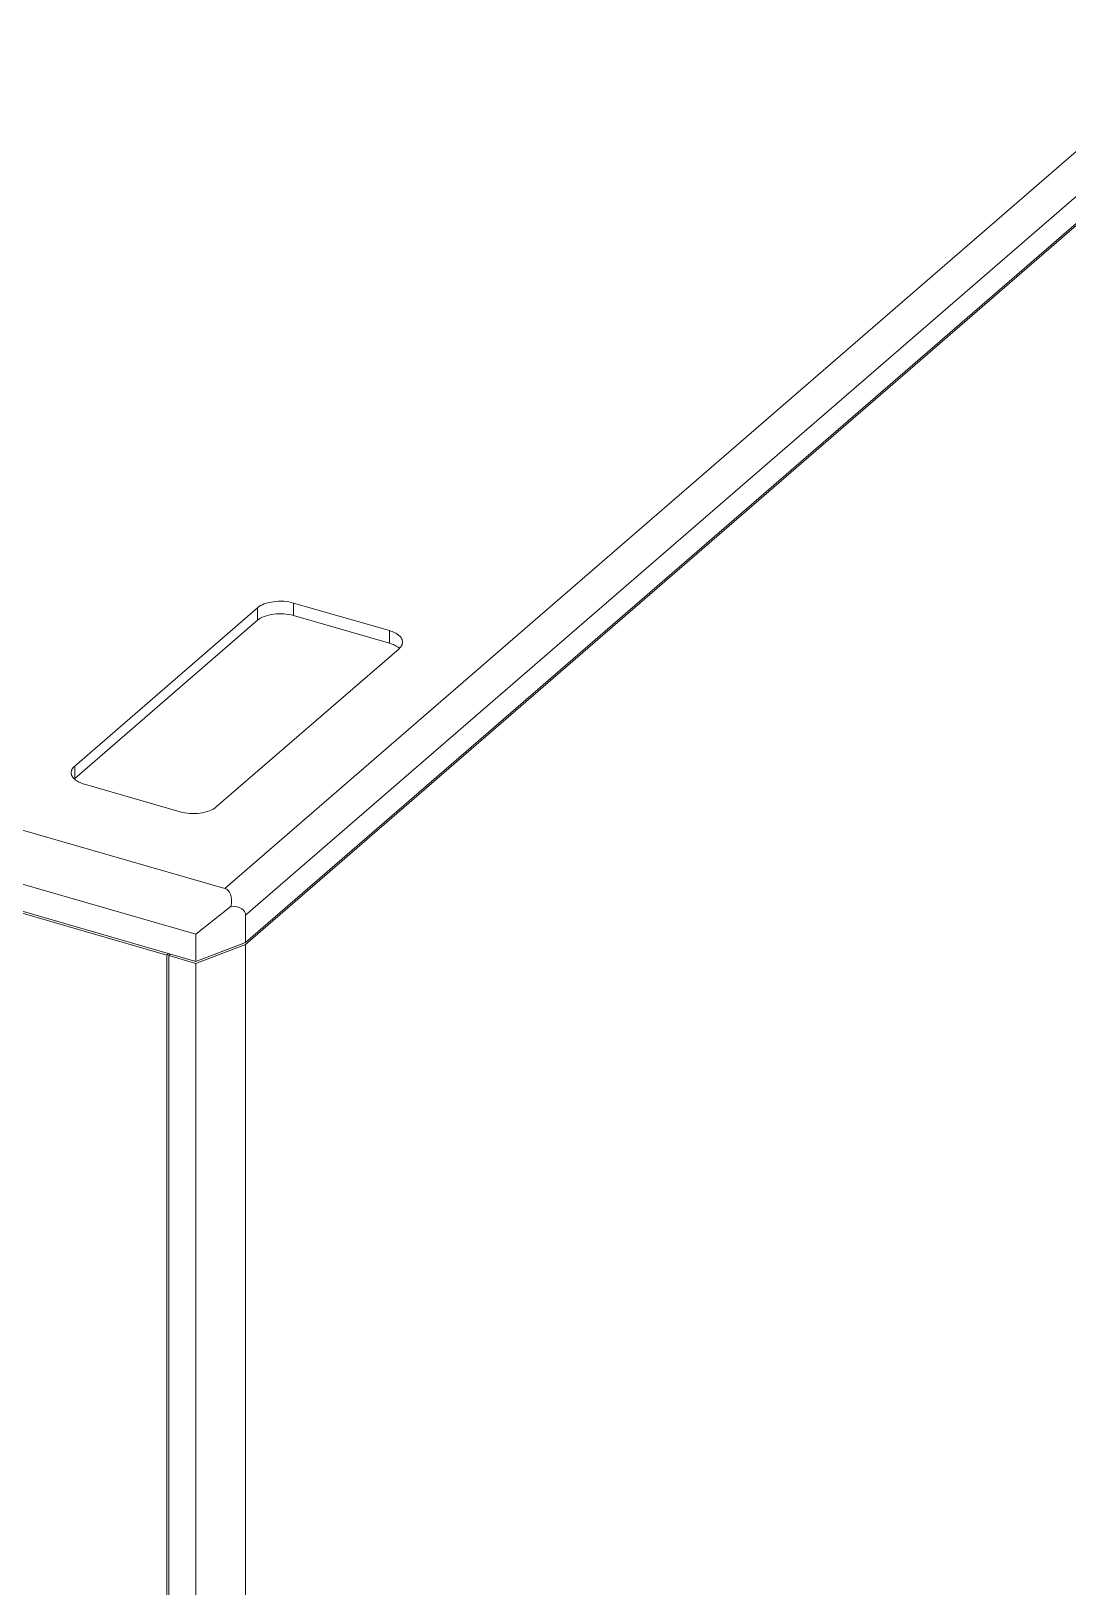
# Model space of a CAD drawing. Header units: millimetres. Extents: x 0 to 4009, y 0 to 2835.
# Drawn here: x 2997.9 to 3213.5, y 2118.8 to 2442.4 of the extents above; entities that cross this region are included whole.
import ezdxf

# ---------------------------------------------------------------- set-up
doc = ezdxf.new("R2010")
doc.units = ezdxf.units.MM
doc.layers.get('0').update_dxf_attribs({"lineweight": 13})

msp = doc.modelspace()

# ---------------------------------------------------------------- linework, layer by layer
for p, q in [((3038.21, 2264.08), (3422.71, 2597.07)), ((3042.54, 2258.5), (3427.04, 2591.49)), ((3427.04, 2585.86), (3042.54, 2252.87)), ((3427.04, 2585.43), (3042.54, 2252.44)), ((3038.21, 2264.08), (2603.47, 2389.58)), ((2597.47, 2380.05), (3032.21, 2254.55)), ((2597.47, 2374.43), (3032.21, 2248.93)), ((2603.53, 2372.24), (3026.15, 2250.24)), ((3052.51, 2323.46), (3052.51, 2320.86)), ((3072.43, 2317.71), (3052.51, 2323.46)), ((3045, 2322.46), (3007, 2289.55)), ((3045, 2319.86), (3045, 2322.46)), ((3072.43, 2315.11), (3052.51, 2320.86)), ((3007, 2286.95), (3045, 2319.86)), ((3072.43, 2315.11), (3072.43, 2317.71)), ((3036.44, 2281.05), (3074.44, 2313.96)), ((3007, 2289.55), (3007, 2286.95)), ((3009.01, 2285.79), (3028.93, 2280.04)), ((3032.21, 2254.55), (3039.52, 2260.41)), ((3042.54, 2258.5), (3042.54, 2252.87)), ((3032.21, 2248.93), (3032.21, 2254.55)), ((3032.21, 2248.93), (3042.54, 2252.87)), ((3042.54, 2252.44), (3032.21, 2248.49)), ((3042.54, 2252.44), (3042.54, 1779.59)), ((3026.53, 2250.57), (3026.15, 2250.24)), ((3026.15, 1777.39), (3026.15, 2250.24)), ((3026.96, 2250.44), (3026.59, 2250.12)), ((3026.59, 1777.27), (3026.59, 2250.12)), ((3026.59, 2250.12), (3032.21, 2248.49)), ((3032.21, 1775.64), (3032.21, 2248.49))]:
    msp.add_line(p, q)
msp.add_arc((3009, 2284.64), 3.06, 130.8873, 132.4703)
for major_axis, ratio, start_param, end_param in [((6.51, 9.29), 0.379144, -0.656139, 0.129259), ((10.2, 4.58), 0.357758, -0.159411, 0.625987)]:
    msp.add_ellipse((3032.21, 2254.55), major_axis=major_axis, ratio=ratio, start_param=start_param, end_param=end_param)
for points, knots in [([(3052.51, 2323.46), (3051.85, 2323.65), (3050.46, 2323.88), (3048.38, 2323.81), (3046.5, 2323.38), (3045.41, 2322.81), (3045, 2322.46)], [0, 0, 0, 0, 0.263789, 0.537909, 0.791548, 1, 1, 1, 1]), ([(3045, 2319.86), (3045.41, 2320.21), (3046.5, 2320.78), (3048.38, 2321.21), (3050.46, 2321.28), (3051.85, 2321.05), (3052.51, 2320.86)], [0, 0, 0, 0, 0.208452, 0.462091, 0.736211, 1, 1, 1, 1]), ([(3075.18, 2315.33), (3075.18, 2315.58), (3075.02, 2316.11), (3074.42, 2316.78), (3073.53, 2317.34), (3072.82, 2317.6), (3072.43, 2317.71)], [0, 0, 0, 0, 0.190641, 0.413675, 0.684039, 1, 1, 1, 1]), ([(3072.43, 2315.11), (3072.55, 2315.08), (3073.01, 2314.93), (3073.46, 2314.74), (3073.77, 2314.57)], [0, 0, 0, 0, 0.26451, 1, 1, 1, 1]), ([(3073.77, 2314.57), (3073.84, 2314.53), (3074.11, 2314.37), (3074.37, 2314.18), (3074.53, 2314.03)], [0, 0, 0, 0, 0.266419, 1, 1, 1, 1]), ([(3074.44, 2313.96), (3074.66, 2314.14), (3075.02, 2314.55), (3075.18, 2315.09), (3075.18, 2315.33)], [0, 0, 0, 0, 0.539036, 1, 1, 1, 1]), ([(3007, 2289.55), (3006.78, 2289.36), (3006.42, 2288.95), (3006.26, 2288.42), (3006.26, 2288.17)], [0, 0, 0, 0, 0.539036, 1, 1, 1, 1]), ([(3006.26, 2288.17), (3006.26, 2287.93), (3006.42, 2287.39), (3007.02, 2286.72), (3007.91, 2286.17), (3008.62, 2285.9), (3009.01, 2285.79)], [0, 0, 0, 0, 0.190641, 0.413675, 0.684039, 1, 1, 1, 1]), ([(3028.93, 2280.04), (3029.59, 2279.85), (3030.99, 2279.63), (3033.06, 2279.69), (3034.94, 2280.12), (3036.03, 2280.69), (3036.44, 2281.05)], [0, 0, 0, 0, 0.263789, 0.537909, 0.791548, 1, 1, 1, 1])]:
    msp.add_open_spline(points, degree=3, knots=knots)

doc.saveas('drawing.dxf')
